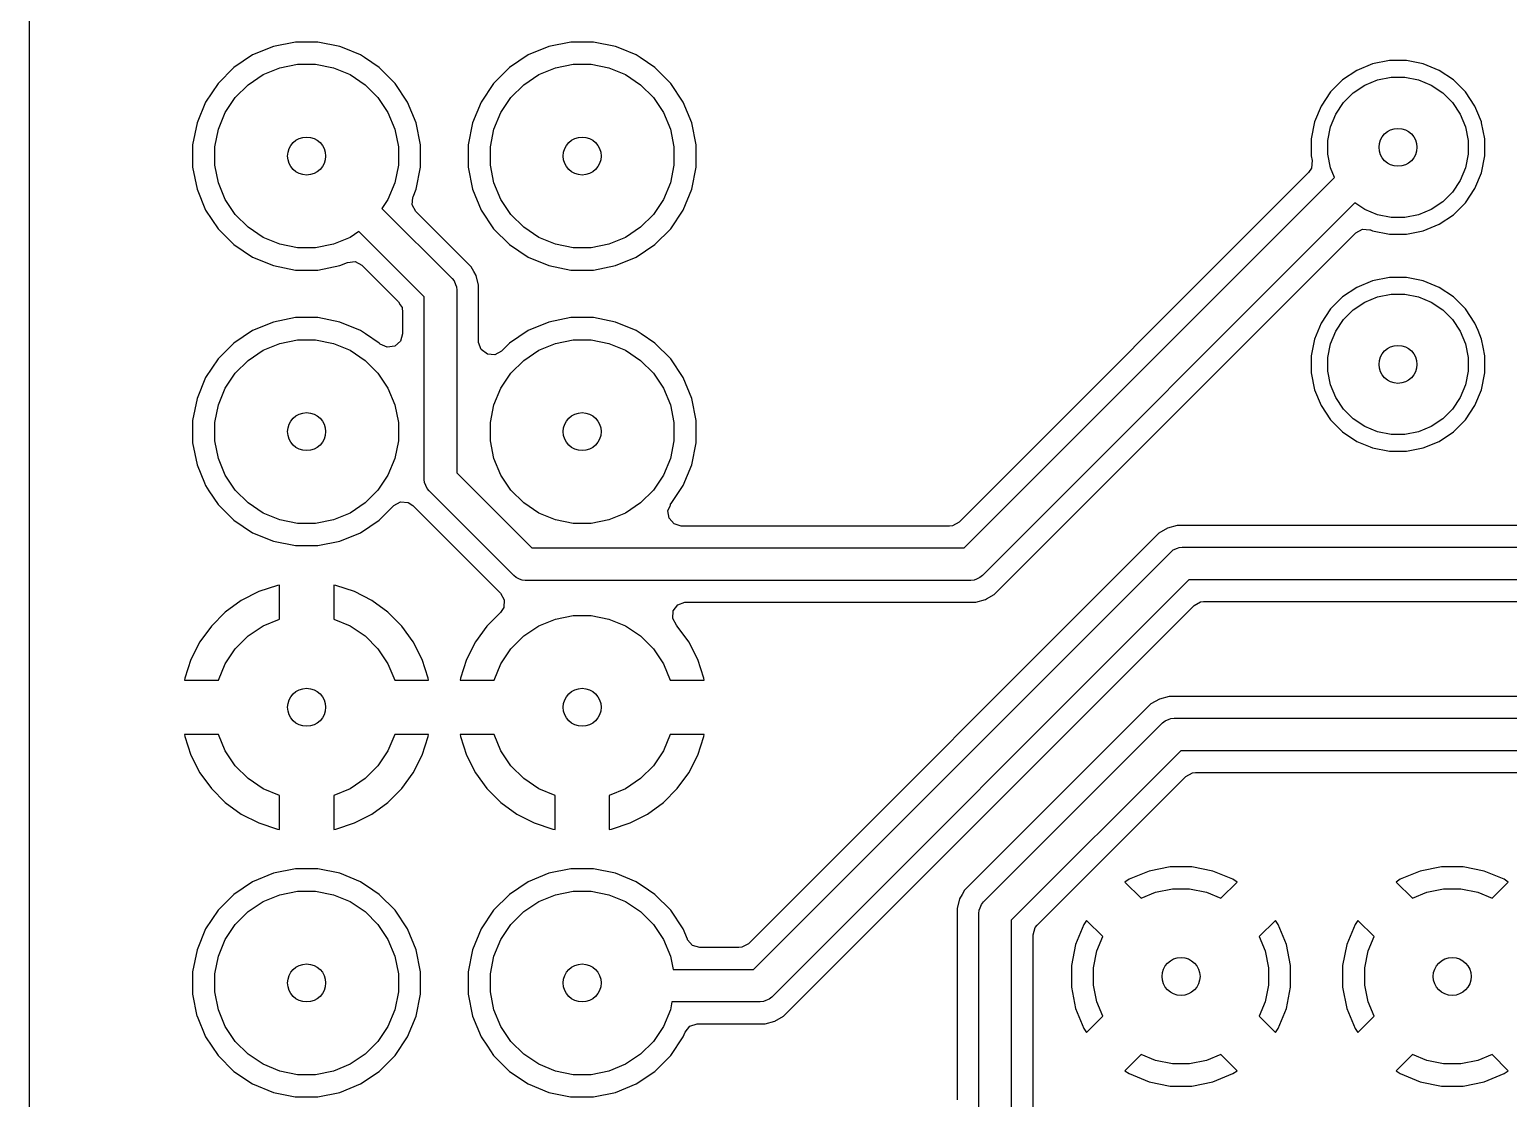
# Model space of a CAD drawing. Extents: x -0.98 to -0.05, y 0 to 3.38.
# Drawn here: x -0.981 to -0.444, y 1.249 to 1.637 of the extents above; entities that cross this region are included whole.
import ezdxf

# ---------------------------------------------------------------- set-up
doc = ezdxf.new("R2010")
doc.units = 0
doc.header["$MEASUREMENT"] = 0
doc.layers.add('BLACK', color=7, linetype='CONTINUOUS')

msp = doc.modelspace()

# ---------------------------------------------------------------- linework, layer by layer
at = {"layer": 'BLACK', "linetype": 'CONTINUOUS'}
for p, q in [((-0.98085, 1.59482), (-0.98085, 1.69482)), ((-0.88439, 1.63211), (-0.89238, 1.63052)), ((-0.87624, 1.63211), (-0.88439, 1.63211)), ((-0.88439, 1.63211), (-0.88439, 1.63211)), ((-0.86825, 1.63052), (-0.87624, 1.63211)), ((-0.87624, 1.63211), (-0.87624, 1.63211)), ((-0.78439, 1.63211), (-0.79238, 1.63052)), ((-0.77624, 1.63211), (-0.78439, 1.63211)), ((-0.78439, 1.63211), (-0.78439, 1.63211)), ((-0.76825, 1.63052), (-0.77624, 1.63211)), ((-0.77624, 1.63211), (-0.77624, 1.63211)), ((-0.89991, 1.6274), (-0.90668, 1.62287)), ((-0.89238, 1.63052), (-0.89991, 1.6274)), ((-0.89238, 1.63052), (-0.89238, 1.63052)), ((-0.86667, 1.62986), (-0.86825, 1.63052)), ((-0.86825, 1.63052), (-0.86825, 1.63052)), ((-0.86072, 1.6274), (-0.86667, 1.62986)), ((-0.85929, 1.62644), (-0.86072, 1.6274)), ((-0.85395, 1.62287), (-0.85929, 1.62644)), ((-0.79991, 1.6274), (-0.80668, 1.62287)), ((-0.79238, 1.63052), (-0.79991, 1.6274)), ((-0.79238, 1.63052), (-0.79238, 1.63052)), ((-0.76667, 1.62986), (-0.76825, 1.63052)), ((-0.76825, 1.63052), (-0.76825, 1.63052)), ((-0.76072, 1.6274), (-0.76667, 1.62986)), ((-0.75929, 1.62644), (-0.76072, 1.6274)), ((-0.75395, 1.62287), (-0.75929, 1.62644)), ((-0.90668, 1.62287), (-0.91244, 1.61711)), ((-0.89609, 1.62026), (-0.89003, 1.62277)), ((-0.89003, 1.62277), (-0.8836, 1.62405)), ((-0.8836, 1.62405), (-0.87703, 1.62405)), ((-0.87703, 1.62405), (-0.8706, 1.62277)), ((-0.8706, 1.62277), (-0.86454, 1.62026)), ((-0.84819, 1.61711), (-0.85395, 1.62287)), ((-0.80668, 1.62287), (-0.81244, 1.61711)), ((-0.79609, 1.62026), (-0.79003, 1.62277)), ((-0.79003, 1.62277), (-0.7836, 1.62405)), ((-0.7836, 1.62405), (-0.77703, 1.62405)), ((-0.77703, 1.62405), (-0.7706, 1.62277)), ((-0.7706, 1.62277), (-0.76454, 1.62026)), ((-0.74819, 1.61711), (-0.75395, 1.62287)), ((-0.49918, 1.62183), (-0.50434, 1.61838)), ((-0.49344, 1.6242), (-0.49918, 1.62183)), ((-0.49918, 1.62183), (-0.49918, 1.62183)), ((-0.48736, 1.62541), (-0.49344, 1.6242)), ((-0.49344, 1.6242), (-0.49344, 1.6242)), ((-0.48115, 1.62541), (-0.48736, 1.62541)), ((-0.48736, 1.62541), (-0.48736, 1.62541)), ((-0.47506, 1.6242), (-0.48115, 1.62541)), ((-0.48115, 1.62541), (-0.48115, 1.62541)), ((-0.46932, 1.62183), (-0.47506, 1.6242)), ((-0.47506, 1.6242), (-0.47506, 1.6242)), ((-0.46416, 1.61838), (-0.46932, 1.62183)), ((-0.46932, 1.62183), (-0.46932, 1.62183)), ((-0.91244, 1.61711), (-0.91697, 1.61034)), ((-0.90618, 1.61198), (-0.90154, 1.61662)), ((-0.90154, 1.61662), (-0.89609, 1.62026)), ((-0.86454, 1.62026), (-0.85909, 1.61662)), ((-0.85909, 1.61662), (-0.85445, 1.61198)), ((-0.84366, 1.61034), (-0.84819, 1.61711)), ((-0.84819, 1.61711), (-0.84819, 1.61711)), ((-0.81244, 1.61711), (-0.81697, 1.61034)), ((-0.80618, 1.61198), (-0.80154, 1.61662)), ((-0.80154, 1.61662), (-0.79609, 1.62026)), ((-0.76454, 1.62026), (-0.75909, 1.61662)), ((-0.75909, 1.61662), (-0.75445, 1.61198)), ((-0.74366, 1.61034), (-0.74819, 1.61711)), ((-0.74819, 1.61711), (-0.74819, 1.61711)), ((-0.50434, 1.61838), (-0.50873, 1.61399)), ((-0.50434, 1.61838), (-0.50434, 1.61838)), ((-0.50049, 1.61368), (-0.49632, 1.61647)), ((-0.49632, 1.61647), (-0.49168, 1.61839)), ((-0.49168, 1.61839), (-0.48676, 1.61936)), ((-0.48676, 1.61936), (-0.48174, 1.61936)), ((-0.48174, 1.61936), (-0.47682, 1.61839)), ((-0.47682, 1.61839), (-0.47219, 1.61647)), ((-0.47219, 1.61647), (-0.46802, 1.61368)), ((-0.45977, 1.61399), (-0.46416, 1.61838)), ((-0.46416, 1.61838), (-0.46416, 1.61838)), ((-0.91697, 1.61034), (-0.92008, 1.60281)), ((-0.90983, 1.60652), (-0.90618, 1.61198)), ((-0.85445, 1.61198), (-0.8508, 1.60652)), ((-0.84055, 1.60281), (-0.84366, 1.61034)), ((-0.81697, 1.61034), (-0.82008, 1.60281)), ((-0.80983, 1.60652), (-0.80618, 1.61198)), ((-0.75445, 1.61198), (-0.7508, 1.60652)), ((-0.74055, 1.60281), (-0.74366, 1.61034)), ((-0.50873, 1.61399), (-0.51218, 1.60883)), ((-0.50873, 1.61399), (-0.50873, 1.61399)), ((-0.50682, 1.60596), (-0.50403, 1.61013)), ((-0.50403, 1.61013), (-0.50049, 1.61368)), ((-0.46802, 1.61368), (-0.46447, 1.61013)), ((-0.46447, 1.61013), (-0.46168, 1.60596)), ((-0.45632, 1.60883), (-0.45977, 1.61399)), ((-0.45977, 1.61399), (-0.45977, 1.61399)), ((-0.91234, 1.60046), (-0.90983, 1.60652)), ((-0.8508, 1.60652), (-0.84829, 1.60046)), ((-0.81234, 1.60046), (-0.80983, 1.60652)), ((-0.7508, 1.60652), (-0.74829, 1.60046)), ((-0.51218, 1.60883), (-0.51456, 1.60309)), ((-0.51218, 1.60883), (-0.51218, 1.60883)), ((-0.50874, 1.60133), (-0.50682, 1.60596)), ((-0.46168, 1.60596), (-0.45976, 1.60133)), ((-0.45563, 1.60716), (-0.45632, 1.60883)), ((-0.45632, 1.60883), (-0.45632, 1.60883)), ((-0.45395, 1.60309), (-0.45563, 1.60716)), ((-0.92008, 1.60281), (-0.92167, 1.59482)), ((-0.92008, 1.60281), (-0.92008, 1.60281)), ((-0.91362, 1.59403), (-0.91234, 1.60046)), ((-0.84829, 1.60046), (-0.84701, 1.59403)), ((-0.83896, 1.59482), (-0.84055, 1.60281)), ((-0.82008, 1.60281), (-0.82167, 1.59482)), ((-0.82008, 1.60281), (-0.82008, 1.60281)), ((-0.81362, 1.59403), (-0.81234, 1.60046)), ((-0.74829, 1.60046), (-0.74701, 1.59403)), ((-0.73896, 1.59482), (-0.74055, 1.60281)), ((-0.51456, 1.60309), (-0.51577, 1.597)), ((-0.51456, 1.60309), (-0.51456, 1.60309)), ((-0.50972, 1.59641), (-0.50874, 1.60133)), ((-0.45976, 1.60133), (-0.45878, 1.59641)), ((-0.45389, 1.60281), (-0.45395, 1.60309)), ((-0.45274, 1.597), (-0.45389, 1.60281)), ((-0.98085, 1.40059), (-0.98085, 1.59482)), ((-0.92167, 1.59482), (-0.92167, 1.58667)), ((-0.91362, 1.58747), (-0.91362, 1.59403)), ((-0.84701, 1.59403), (-0.84701, 1.58747)), ((-0.83896, 1.58667), (-0.83896, 1.59482)), ((-0.83896, 1.59482), (-0.83896, 1.59482)), ((-0.82167, 1.59482), (-0.82167, 1.58667)), ((-0.81362, 1.58747), (-0.81362, 1.59403)), ((-0.74701, 1.59403), (-0.74701, 1.58747)), ((-0.73896, 1.58667), (-0.73896, 1.59482)), ((-0.51577, 1.597), (-0.51577, 1.59079)), ((-0.50972, 1.59139), (-0.50972, 1.59641)), ((-0.45878, 1.59641), (-0.45878, 1.59139)), ((-0.45274, 1.59079), (-0.45274, 1.597)), ((-0.45274, 1.597), (-0.45274, 1.597)), ((-0.45274, 1.597), (-0.45274, 1.597)), ((-0.51577, 1.59079), (-0.51543, 1.58911)), ((-0.51543, 1.58911), (-0.51568, 1.58637)), ((-0.50874, 1.58647), (-0.50972, 1.59139)), ((-0.45878, 1.59139), (-0.45976, 1.58647)), ((-0.45395, 1.5847), (-0.45274, 1.59079)), ((-0.92167, 1.58667), (-0.92008, 1.57868)), ((-0.91234, 1.58103), (-0.91362, 1.58747)), ((-0.84701, 1.58747), (-0.84829, 1.58103)), ((-0.84055, 1.57868), (-0.83896, 1.58667)), ((-0.82167, 1.58667), (-0.82008, 1.57868)), ((-0.81234, 1.58103), (-0.81362, 1.58747)), ((-0.74701, 1.58747), (-0.74829, 1.58103)), ((-0.74055, 1.57868), (-0.73896, 1.58667)), ((-0.51677, 1.58471), (-0.64355, 1.45793)), ((-0.51568, 1.58637), (-0.51677, 1.58471)), ((-0.50731, 1.58301), (-0.50874, 1.58647)), ((-0.45976, 1.58647), (-0.46168, 1.58183)), ((-0.45632, 1.57897), (-0.45395, 1.5847)), ((-0.92008, 1.57868), (-0.92008, 1.57868)), ((-0.92008, 1.57868), (-0.91697, 1.57116)), ((-0.90983, 1.57497), (-0.91234, 1.58103)), ((-0.84829, 1.58103), (-0.8508, 1.57497)), ((-0.8417, 1.5759), (-0.84055, 1.57868)), ((-0.82008, 1.57868), (-0.82008, 1.57868)), ((-0.82008, 1.57868), (-0.81697, 1.57116)), ((-0.80983, 1.57497), (-0.81234, 1.58103)), ((-0.74829, 1.58103), (-0.7508, 1.57497)), ((-0.74366, 1.57116), (-0.74055, 1.57868)), ((-0.64171, 1.44861), (-0.50731, 1.58301)), ((-0.46168, 1.58183), (-0.46447, 1.57766)), ((-0.45977, 1.57381), (-0.45632, 1.57897)), ((-0.90618, 1.56952), (-0.90983, 1.57497)), ((-0.8508, 1.57497), (-0.85296, 1.57174)), ((-0.84196, 1.573), (-0.84176, 1.57574)), ((-0.84064, 1.57059), (-0.84196, 1.573)), ((-0.84176, 1.57574), (-0.8417, 1.5759)), ((-0.80618, 1.56952), (-0.80983, 1.57497)), ((-0.7508, 1.57497), (-0.75445, 1.56952)), ((-0.49989, 1.57372), (-0.63509, 1.43853)), ((-0.49632, 1.57133), (-0.49989, 1.57372)), ((-0.46802, 1.57412), (-0.47219, 1.57133)), ((-0.46447, 1.57766), (-0.46802, 1.57412)), ((-0.46416, 1.56942), (-0.45977, 1.57381)), ((-0.91697, 1.57116), (-0.91244, 1.56438)), ((-0.90154, 1.56488), (-0.90618, 1.56952)), ((-0.85296, 1.57174), (-0.82752, 1.5463)), ((-0.82065, 1.5506), (-0.84064, 1.57059)), ((-0.81697, 1.57116), (-0.81244, 1.56438)), ((-0.80154, 1.56488), (-0.80618, 1.56952)), ((-0.75445, 1.56952), (-0.75909, 1.56488)), ((-0.74819, 1.56438), (-0.74366, 1.57116)), ((-0.49168, 1.56941), (-0.49632, 1.57133)), ((-0.48676, 1.56843), (-0.49168, 1.56941)), ((-0.48174, 1.56843), (-0.48676, 1.56843)), ((-0.47682, 1.56941), (-0.48174, 1.56843)), ((-0.47219, 1.57133), (-0.47682, 1.56941)), ((-0.46932, 1.56597), (-0.46416, 1.56942)), ((-0.91244, 1.56438), (-0.90668, 1.55862)), ((-0.89609, 1.56123), (-0.90154, 1.56488)), ((-0.86131, 1.56339), (-0.86454, 1.56123)), ((-0.8376, 1.53968), (-0.86131, 1.56339)), ((-0.81244, 1.56438), (-0.80668, 1.55862)), ((-0.79609, 1.56123), (-0.80154, 1.56488)), ((-0.75909, 1.56488), (-0.76454, 1.56123)), ((-0.75395, 1.55862), (-0.74819, 1.56438)), ((-0.54419, 1.51826), (-0.49958, 1.56287)), ((-0.49958, 1.56287), (-0.49716, 1.56419)), ((-0.49716, 1.56419), (-0.49442, 1.56399)), ((-0.49442, 1.56399), (-0.49426, 1.56393)), ((-0.49426, 1.56393), (-0.49344, 1.56359)), ((-0.49344, 1.56359), (-0.49344, 1.56359)), ((-0.49344, 1.56359), (-0.49344, 1.56359)), ((-0.49344, 1.56359), (-0.48736, 1.56238)), ((-0.48736, 1.56238), (-0.48736, 1.56238)), ((-0.48736, 1.56238), (-0.48736, 1.56238)), ((-0.48736, 1.56238), (-0.48115, 1.56238)), ((-0.48115, 1.56238), (-0.47506, 1.56359)), ((-0.48115, 1.56238), (-0.48115, 1.56238)), ((-0.47506, 1.56359), (-0.46932, 1.56597)), ((-0.90668, 1.55862), (-0.90668, 1.55862)), ((-0.90668, 1.55862), (-0.89991, 1.5541)), ((-0.89003, 1.55872), (-0.89609, 1.56123)), ((-0.8836, 1.55744), (-0.89003, 1.55872)), ((-0.87703, 1.55744), (-0.8836, 1.55744)), ((-0.8706, 1.55872), (-0.87703, 1.55744)), ((-0.86454, 1.56123), (-0.8706, 1.55872)), ((-0.80668, 1.55862), (-0.80668, 1.55862)), ((-0.80668, 1.55862), (-0.79991, 1.5541)), ((-0.79003, 1.55872), (-0.79609, 1.56123)), ((-0.7836, 1.55744), (-0.79003, 1.55872)), ((-0.77703, 1.55744), (-0.7836, 1.55744)), ((-0.7706, 1.55872), (-0.77703, 1.55744)), ((-0.76454, 1.56123), (-0.7706, 1.55872)), ((-0.76072, 1.5541), (-0.75395, 1.55862)), ((-0.89991, 1.5541), (-0.89238, 1.55098)), ((-0.86825, 1.55098), (-0.86547, 1.55213)), ((-0.86547, 1.55213), (-0.86274, 1.55242)), ((-0.86274, 1.55242), (-0.86028, 1.55119)), ((-0.86028, 1.55119), (-0.86015, 1.55107)), ((-0.86015, 1.55107), (-0.84692, 1.53784)), ((-0.79991, 1.5541), (-0.79238, 1.55098)), ((-0.76825, 1.55098), (-0.76072, 1.5541)), ((-0.89238, 1.55098), (-0.88439, 1.54939)), ((-0.88439, 1.54939), (-0.88439, 1.54939)), ((-0.88439, 1.54939), (-0.88439, 1.54939)), ((-0.88439, 1.54939), (-0.87624, 1.54939)), ((-0.87624, 1.54939), (-0.86825, 1.55098)), ((-0.87624, 1.54939), (-0.87624, 1.54939)), ((-0.82752, 1.5463), (-0.82678, 1.54541)), ((-0.81964, 1.54884), (-0.82065, 1.5506)), ((-0.81883, 1.54745), (-0.81964, 1.54884)), ((-0.81789, 1.54394), (-0.81883, 1.54745)), ((-0.79238, 1.55098), (-0.78439, 1.54939)), ((-0.78439, 1.54939), (-0.78439, 1.54939)), ((-0.78439, 1.54939), (-0.78439, 1.54939)), ((-0.78439, 1.54939), (-0.77624, 1.54939)), ((-0.77624, 1.54939), (-0.76825, 1.55098)), ((-0.77624, 1.54939), (-0.77624, 1.54939)), ((-0.48736, 1.54667), (-0.49344, 1.54546)), ((-0.48115, 1.54667), (-0.48736, 1.54667)), ((-0.48736, 1.54667), (-0.48736, 1.54667)), ((-0.47506, 1.54546), (-0.48115, 1.54667)), ((-0.48115, 1.54667), (-0.48115, 1.54667)), ((-0.82678, 1.54541), (-0.82627, 1.54416)), ((-0.82627, 1.54416), (-0.8259, 1.54328)), ((-0.8259, 1.54328), (-0.82579, 1.54213)), ((-0.82579, 1.54213), (-0.82579, 1.47587)), ((-0.81789, 1.52344), (-0.81789, 1.54394)), ((-0.81789, 1.54394), (-0.81789, 1.54394)), ((-0.49918, 1.54309), (-0.50434, 1.53964)), ((-0.49344, 1.54546), (-0.49918, 1.54309)), ((-0.49918, 1.54309), (-0.49918, 1.54309)), ((-0.49344, 1.54546), (-0.49344, 1.54546)), ((-0.49168, 1.53965), (-0.48676, 1.54062)), ((-0.48676, 1.54062), (-0.48174, 1.54062)), ((-0.48174, 1.54062), (-0.47682, 1.53965)), ((-0.46932, 1.54309), (-0.47506, 1.54546)), ((-0.47506, 1.54546), (-0.47506, 1.54546)), ((-0.46416, 1.53964), (-0.46932, 1.54309)), ((-0.46932, 1.54309), (-0.46932, 1.54309)), ((-0.84692, 1.53784), (-0.84634, 1.53678)), ((-0.84634, 1.53678), (-0.84569, 1.53576)), ((-0.84569, 1.53576), (-0.84565, 1.53552)), ((-0.84565, 1.53552), (-0.8456, 1.53543)), ((-0.8456, 1.53543), (-0.84549, 1.53439)), ((-0.8376, 1.47343), (-0.8376, 1.53968)), ((-0.50873, 1.53525), (-0.51218, 1.53009)), ((-0.50434, 1.53964), (-0.50873, 1.53525)), ((-0.50873, 1.53525), (-0.50873, 1.53525)), ((-0.50434, 1.53964), (-0.50434, 1.53964)), ((-0.50403, 1.53139), (-0.50049, 1.53494)), ((-0.50049, 1.53494), (-0.49632, 1.53773)), ((-0.49632, 1.53773), (-0.49168, 1.53965)), ((-0.47682, 1.53965), (-0.47219, 1.53773)), ((-0.47219, 1.53773), (-0.46802, 1.53494)), ((-0.46802, 1.53494), (-0.46447, 1.53139)), ((-0.45977, 1.53525), (-0.46416, 1.53964)), ((-0.46416, 1.53964), (-0.46416, 1.53964)), ((-0.45632, 1.53009), (-0.45977, 1.53525)), ((-0.45977, 1.53525), (-0.45977, 1.53525)), ((-0.89238, 1.53052), (-0.89991, 1.5274)), ((-0.88439, 1.53211), (-0.89238, 1.53052)), ((-0.89238, 1.53052), (-0.89238, 1.53052)), ((-0.87624, 1.53211), (-0.88439, 1.53211)), ((-0.88439, 1.53211), (-0.88439, 1.53211)), ((-0.86825, 1.53052), (-0.87624, 1.53211)), ((-0.87624, 1.53211), (-0.87624, 1.53211)), ((-0.86072, 1.5274), (-0.86825, 1.53052)), ((-0.86825, 1.53052), (-0.86825, 1.53052)), ((-0.84549, 1.53439), (-0.84549, 1.5262)), ((-0.79238, 1.53052), (-0.79991, 1.5274)), ((-0.78439, 1.53211), (-0.79238, 1.53052)), ((-0.79238, 1.53052), (-0.79238, 1.53052)), ((-0.77624, 1.53211), (-0.78439, 1.53211)), ((-0.78439, 1.53211), (-0.78439, 1.53211)), ((-0.76825, 1.53052), (-0.77624, 1.53211)), ((-0.77624, 1.53211), (-0.77624, 1.53211)), ((-0.76072, 1.5274), (-0.76825, 1.53052)), ((-0.76825, 1.53052), (-0.76825, 1.53052)), ((-0.51218, 1.53009), (-0.51456, 1.52435)), ((-0.51218, 1.53009), (-0.51218, 1.53009)), ((-0.50682, 1.52722), (-0.50403, 1.53139)), ((-0.46447, 1.53139), (-0.46168, 1.52722)), ((-0.45521, 1.5274), (-0.45632, 1.53009)), ((-0.45632, 1.53009), (-0.45632, 1.53009)), ((-0.89991, 1.5274), (-0.90668, 1.52287)), ((-0.85893, 1.5262), (-0.86072, 1.5274)), ((-0.85395, 1.52287), (-0.85893, 1.5262)), ((-0.84549, 1.5262), (-0.84627, 1.52356)), ((-0.79991, 1.5274), (-0.80668, 1.52287)), ((-0.75893, 1.5262), (-0.76072, 1.5274)), ((-0.75395, 1.52287), (-0.75893, 1.5262)), ((-0.51456, 1.52435), (-0.51577, 1.51826)), ((-0.51456, 1.52435), (-0.51456, 1.52435)), ((-0.50874, 1.52259), (-0.50682, 1.52722)), ((-0.46168, 1.52722), (-0.45976, 1.52259)), ((-0.45395, 1.52435), (-0.45521, 1.5274)), ((-0.45335, 1.52137), (-0.45395, 1.52435)), ((-0.90668, 1.52287), (-0.91244, 1.51711)), ((-0.90154, 1.51662), (-0.89609, 1.52026)), ((-0.89609, 1.52026), (-0.89003, 1.52277)), ((-0.89003, 1.52277), (-0.8836, 1.52405)), ((-0.8836, 1.52405), (-0.87703, 1.52405)), ((-0.87703, 1.52405), (-0.8706, 1.52277)), ((-0.8706, 1.52277), (-0.86454, 1.52026)), ((-0.86454, 1.52026), (-0.85909, 1.51662)), ((-0.85383, 1.52275), (-0.85395, 1.52287)), ((-0.85357, 1.52251), (-0.85383, 1.52275)), ((-0.85107, 1.52137), (-0.85357, 1.52251)), ((-0.84835, 1.52176), (-0.85107, 1.52137)), ((-0.84627, 1.52356), (-0.84835, 1.52176)), ((-0.81788, 1.5231), (-0.81789, 1.52344)), ((-0.81692, 1.52052), (-0.81788, 1.5231)), ((-0.81472, 1.51887), (-0.81692, 1.52052)), ((-0.81197, 1.51867), (-0.81472, 1.51887)), ((-0.80956, 1.51999), (-0.81197, 1.51867)), ((-0.80668, 1.52287), (-0.80956, 1.51999)), ((-0.80668, 1.52287), (-0.80668, 1.52287)), ((-0.80154, 1.51662), (-0.79609, 1.52026)), ((-0.79609, 1.52026), (-0.79003, 1.52277)), ((-0.79003, 1.52277), (-0.7836, 1.52405)), ((-0.7836, 1.52405), (-0.77703, 1.52405)), ((-0.77703, 1.52405), (-0.7706, 1.52277)), ((-0.7706, 1.52277), (-0.76454, 1.52026)), ((-0.76454, 1.52026), (-0.75909, 1.51662)), ((-0.74819, 1.51711), (-0.75395, 1.52287)), ((-0.50972, 1.51767), (-0.50874, 1.52259)), ((-0.45976, 1.52259), (-0.45878, 1.51767)), ((-0.45274, 1.51826), (-0.45335, 1.52137)), ((-0.91244, 1.51711), (-0.91697, 1.51034)), ((-0.90618, 1.51198), (-0.90154, 1.51662)), ((-0.85909, 1.51662), (-0.85445, 1.51198)), ((-0.80618, 1.51198), (-0.80154, 1.51662)), ((-0.75909, 1.51662), (-0.75445, 1.51198)), ((-0.74366, 1.51034), (-0.74819, 1.51711)), ((-0.74819, 1.51711), (-0.74819, 1.51711)), ((-0.63079, 1.43166), (-0.54419, 1.51826)), ((-0.51577, 1.51826), (-0.51577, 1.51205)), ((-0.50972, 1.51265), (-0.50972, 1.51767)), ((-0.45878, 1.51767), (-0.45878, 1.51265)), ((-0.45274, 1.51205), (-0.45274, 1.51826)), ((-0.45274, 1.51826), (-0.45274, 1.51826)), ((-0.45274, 1.51826), (-0.45274, 1.51826)), ((-0.91697, 1.51034), (-0.92008, 1.50281)), ((-0.90983, 1.50652), (-0.90618, 1.51198)), ((-0.85445, 1.51198), (-0.8508, 1.50652)), ((-0.80983, 1.50652), (-0.80618, 1.51198)), ((-0.75445, 1.51198), (-0.7508, 1.50652)), ((-0.74055, 1.50281), (-0.74366, 1.51034)), ((-0.51577, 1.51205), (-0.51456, 1.50596)), ((-0.50874, 1.50773), (-0.50972, 1.51265)), ((-0.45878, 1.51265), (-0.45976, 1.50773)), ((-0.45395, 1.50596), (-0.45274, 1.51205)), ((-0.92008, 1.50281), (-0.92167, 1.49482)), ((-0.92008, 1.50281), (-0.92008, 1.50281)), ((-0.91234, 1.50046), (-0.90983, 1.50652)), ((-0.8508, 1.50652), (-0.84829, 1.50046)), ((-0.81234, 1.50046), (-0.80983, 1.50652)), ((-0.7508, 1.50652), (-0.74829, 1.50046)), ((-0.73896, 1.49482), (-0.74055, 1.50281)), ((-0.51456, 1.50596), (-0.51456, 1.50596)), ((-0.51456, 1.50596), (-0.51218, 1.50023)), ((-0.50682, 1.50309), (-0.50874, 1.50773)), ((-0.50403, 1.49892), (-0.50682, 1.50309)), ((-0.46168, 1.50309), (-0.46447, 1.49892)), ((-0.45976, 1.50773), (-0.46168, 1.50309)), ((-0.45632, 1.50023), (-0.45395, 1.50596)), ((-0.91362, 1.49403), (-0.91234, 1.50046)), ((-0.84829, 1.50046), (-0.84701, 1.49403)), ((-0.81362, 1.49403), (-0.81234, 1.50046)), ((-0.74829, 1.50046), (-0.74701, 1.49403)), ((-0.51218, 1.50023), (-0.51218, 1.50023)), ((-0.51218, 1.50023), (-0.50873, 1.49507)), ((-0.50049, 1.49538), (-0.50403, 1.49892)), ((-0.46447, 1.49892), (-0.46802, 1.49538)), ((-0.45977, 1.49507), (-0.45632, 1.50023)), ((-0.92167, 1.49482), (-0.92167, 1.48667)), ((-0.91362, 1.48747), (-0.91362, 1.49403)), ((-0.84701, 1.49403), (-0.84701, 1.48747)), ((-0.81362, 1.48747), (-0.81362, 1.49403)), ((-0.74701, 1.49403), (-0.74701, 1.48747)), ((-0.73896, 1.48667), (-0.73896, 1.49482)), ((-0.50873, 1.49507), (-0.50873, 1.49507)), ((-0.50873, 1.49507), (-0.50434, 1.49068)), ((-0.49632, 1.49259), (-0.50049, 1.49538)), ((-0.49168, 1.49067), (-0.49632, 1.49259)), ((-0.47219, 1.49259), (-0.47682, 1.49067)), ((-0.46802, 1.49538), (-0.47219, 1.49259)), ((-0.46416, 1.49068), (-0.45977, 1.49507)), ((-0.92167, 1.48667), (-0.92008, 1.47868)), ((-0.91234, 1.48103), (-0.91362, 1.48747)), ((-0.84701, 1.48747), (-0.84829, 1.48103)), ((-0.81234, 1.48103), (-0.81362, 1.48747)), ((-0.74701, 1.48747), (-0.74829, 1.48103)), ((-0.74055, 1.47868), (-0.73896, 1.48667)), ((-0.50434, 1.49068), (-0.50434, 1.49068)), ((-0.50434, 1.49068), (-0.49918, 1.48723)), ((-0.49918, 1.48723), (-0.49918, 1.48723)), ((-0.49918, 1.48723), (-0.4943, 1.48521)), ((-0.48676, 1.48969), (-0.49168, 1.49067)), ((-0.48174, 1.48969), (-0.48676, 1.48969)), ((-0.47682, 1.49067), (-0.48174, 1.48969)), ((-0.47506, 1.48485), (-0.46932, 1.48723)), ((-0.46932, 1.48723), (-0.46416, 1.49068)), ((-0.4943, 1.48521), (-0.49344, 1.48485)), ((-0.49344, 1.48485), (-0.48736, 1.48364)), ((-0.48736, 1.48364), (-0.48736, 1.48364)), ((-0.48736, 1.48364), (-0.48736, 1.48364)), ((-0.48736, 1.48364), (-0.48115, 1.48364)), ((-0.48115, 1.48364), (-0.47506, 1.48485)), ((-0.48115, 1.48364), (-0.48115, 1.48364)), ((-0.92008, 1.47868), (-0.92008, 1.47868)), ((-0.92008, 1.47868), (-0.91738, 1.47216)), ((-0.90983, 1.47497), (-0.91234, 1.48103)), ((-0.84829, 1.48103), (-0.8508, 1.47497)), ((-0.82579, 1.47587), (-0.79852, 1.44861)), ((-0.80983, 1.47497), (-0.81234, 1.48103)), ((-0.74829, 1.48103), (-0.7508, 1.47497)), ((-0.74366, 1.47116), (-0.74055, 1.47868)), ((-0.91738, 1.47216), (-0.91697, 1.47116)), ((-0.91697, 1.47116), (-0.91575, 1.46933)), ((-0.90618, 1.46952), (-0.90983, 1.47497)), ((-0.8508, 1.47497), (-0.85445, 1.46952)), ((-0.83748, 1.47227), (-0.8376, 1.47343)), ((-0.8366, 1.47014), (-0.83748, 1.47227)), ((-0.80618, 1.46952), (-0.80983, 1.47497)), ((-0.7508, 1.47497), (-0.75445, 1.46952)), ((-0.74773, 1.46507), (-0.74366, 1.47116)), ((-0.91575, 1.46933), (-0.91244, 1.46438)), ((-0.90154, 1.46488), (-0.90618, 1.46952)), ((-0.85445, 1.46952), (-0.85909, 1.46488)), ((-0.84863, 1.46394), (-0.84622, 1.46526)), ((-0.84622, 1.46526), (-0.84347, 1.46507)), ((-0.83587, 1.46925), (-0.8366, 1.47014)), ((-0.80515, 1.43853), (-0.83587, 1.46925)), ((-0.80154, 1.46488), (-0.80618, 1.46952)), ((-0.75445, 1.46952), (-0.75909, 1.46488)), ((-0.91244, 1.46438), (-0.90668, 1.45862)), ((-0.89609, 1.46123), (-0.90154, 1.46488)), ((-0.89003, 1.45872), (-0.89609, 1.46123)), ((-0.86454, 1.46123), (-0.8706, 1.45872)), ((-0.85909, 1.46488), (-0.86454, 1.46123)), ((-0.85395, 1.45862), (-0.84863, 1.46394)), ((-0.84347, 1.46507), (-0.84173, 1.46394)), ((-0.84173, 1.46394), (-0.80989, 1.43211)), ((-0.79609, 1.46123), (-0.80154, 1.46488)), ((-0.79003, 1.45872), (-0.79609, 1.46123)), ((-0.76454, 1.46123), (-0.7706, 1.45872)), ((-0.75909, 1.46488), (-0.76454, 1.46123)), ((-0.74917, 1.46208), (-0.74826, 1.46414)), ((-0.74878, 1.45936), (-0.74917, 1.46208)), ((-0.74832, 1.46418), (-0.74773, 1.46507)), ((-0.74826, 1.46414), (-0.74832, 1.46418)), ((-0.90668, 1.45862), (-0.90668, 1.45862)), ((-0.90668, 1.45862), (-0.89991, 1.4541)), ((-0.8836, 1.45744), (-0.89003, 1.45872)), ((-0.87703, 1.45744), (-0.8836, 1.45744)), ((-0.8706, 1.45872), (-0.87703, 1.45744)), ((-0.86072, 1.4541), (-0.85395, 1.45862)), ((-0.7836, 1.45744), (-0.79003, 1.45872)), ((-0.77703, 1.45744), (-0.7836, 1.45744)), ((-0.7706, 1.45872), (-0.77703, 1.45744)), ((-0.74698, 1.45728), (-0.74878, 1.45936)), ((-0.74434, 1.4565), (-0.74698, 1.45728)), ((-0.647, 1.4565), (-0.74434, 1.4565)), ((-0.64596, 1.45661), (-0.647, 1.4565)), ((-0.64355, 1.45793), (-0.64596, 1.45661)), ((-0.56789, 1.45577), (-0.57103, 1.45396)), ((-0.56438, 1.45671), (-0.56789, 1.45577)), ((-0.56789, 1.45577), (-0.56789, 1.45577)), ((-0.37345, 1.45671), (-0.56438, 1.45671)), ((-0.89991, 1.4541), (-0.89238, 1.45098)), ((-0.89238, 1.45098), (-0.88439, 1.44939)), ((-0.88439, 1.44939), (-0.88439, 1.44939)), ((-0.88439, 1.44939), (-0.88439, 1.44939)), ((-0.88439, 1.44939), (-0.87624, 1.44939)), ((-0.87624, 1.44939), (-0.86825, 1.45098)), ((-0.87624, 1.44939), (-0.87624, 1.44939)), ((-0.86825, 1.45098), (-0.86072, 1.4541)), ((-0.57103, 1.45396), (-0.71999, 1.30499)), ((-0.57103, 1.45396), (-0.57103, 1.45396)), ((-0.79852, 1.44861), (-0.64171, 1.44861)), ((-0.71815, 1.29567), (-0.56673, 1.44709)), ((-0.56673, 1.44709), (-0.56584, 1.44782)), ((-0.56584, 1.44782), (-0.56422, 1.4485)), ((-0.56422, 1.4485), (-0.56371, 1.44871)), ((-0.56371, 1.44871), (-0.56256, 1.44882)), ((-0.56256, 1.44882), (-0.36815, 1.44882)), ((-0.80425, 1.43779), (-0.80515, 1.43853)), ((-0.63509, 1.43853), (-0.63598, 1.43779)), ((-0.89092, 1.43491), (-0.89769, 1.43271)), ((-0.89016, 1.43503), (-0.89092, 1.43491)), ((-0.89092, 1.43491), (-0.89092, 1.43491)), ((-0.89016, 1.42272), (-0.89016, 1.43503)), ((-0.86971, 1.43491), (-0.87047, 1.43503)), ((-0.87047, 1.43503), (-0.87047, 1.42272)), ((-0.86294, 1.43271), (-0.86971, 1.43491)), ((-0.86971, 1.43491), (-0.86971, 1.43491)), ((-0.803, 1.43728), (-0.80425, 1.43779)), ((-0.80212, 1.43691), (-0.803, 1.43728)), ((-0.80097, 1.4368), (-0.80212, 1.43691)), ((-0.63926, 1.4368), (-0.80097, 1.4368)), ((-0.56011, 1.43701), (-0.71153, 1.28559)), ((-0.63811, 1.43691), (-0.63926, 1.4368)), ((-0.63723, 1.43728), (-0.63811, 1.43691)), ((-0.63598, 1.43779), (-0.63723, 1.43728)), ((-0.36571, 1.43701), (-0.56011, 1.43701)), ((-0.90404, 1.42947), (-0.90981, 1.42528)), ((-0.89769, 1.43271), (-0.90404, 1.42947)), ((-0.89769, 1.43271), (-0.89769, 1.43271)), ((-0.85659, 1.42947), (-0.86294, 1.43271)), ((-0.86294, 1.43271), (-0.86294, 1.43271)), ((-0.85082, 1.42528), (-0.85659, 1.42947)), ((-0.80989, 1.43211), (-0.80857, 1.42969)), ((-0.80857, 1.42969), (-0.80877, 1.42695)), ((-0.74723, 1.42573), (-0.74558, 1.42793)), ((-0.74558, 1.42793), (-0.743, 1.42889)), ((-0.743, 1.42889), (-0.74266, 1.4289)), ((-0.74266, 1.4289), (-0.63744, 1.4289)), ((-0.70724, 1.27872), (-0.55827, 1.42768)), ((-0.63744, 1.4289), (-0.63394, 1.42984)), ((-0.63744, 1.4289), (-0.63744, 1.4289)), ((-0.63394, 1.42984), (-0.63357, 1.43005)), ((-0.63357, 1.43005), (-0.63079, 1.43166)), ((-0.63357, 1.43005), (-0.63357, 1.43005)), ((-0.63079, 1.43166), (-0.63079, 1.43166)), ((-0.63079, 1.43166), (-0.63079, 1.43166)), ((-0.55827, 1.42768), (-0.55586, 1.429)), ((-0.55586, 1.429), (-0.55482, 1.42911)), ((-0.55482, 1.42911), (-0.36357, 1.42911)), ((-0.90981, 1.42528), (-0.91485, 1.42024)), ((-0.89609, 1.42026), (-0.89016, 1.42272)), ((-0.87047, 1.42272), (-0.86454, 1.42026)), ((-0.84578, 1.42024), (-0.85082, 1.42528)), ((-0.80989, 1.4252), (-0.81485, 1.42024)), ((-0.80877, 1.42695), (-0.80989, 1.4252)), ((-0.79609, 1.42026), (-0.79003, 1.42277)), ((-0.79003, 1.42277), (-0.7836, 1.42405)), ((-0.7836, 1.42405), (-0.77703, 1.42405)), ((-0.77703, 1.42405), (-0.7706, 1.42277)), ((-0.7706, 1.42277), (-0.76454, 1.42026)), ((-0.74743, 1.42298), (-0.74723, 1.42573)), ((-0.74611, 1.42057), (-0.74743, 1.42298)), ((-0.91485, 1.42024), (-0.91904, 1.41448)), ((-0.90154, 1.41662), (-0.89609, 1.42026)), ((-0.86454, 1.42026), (-0.85909, 1.41662)), ((-0.84159, 1.41448), (-0.84578, 1.42024)), ((-0.81485, 1.42024), (-0.81904, 1.41448)), ((-0.81485, 1.42024), (-0.81485, 1.42024)), ((-0.80154, 1.41662), (-0.79609, 1.42026)), ((-0.76454, 1.42026), (-0.75909, 1.41662)), ((-0.74578, 1.42024), (-0.74611, 1.42057)), ((-0.74159, 1.41448), (-0.74578, 1.42024)), ((-0.91904, 1.41448), (-0.92227, 1.40813)), ((-0.90983, 1.40652), (-0.90618, 1.41198)), ((-0.90618, 1.41198), (-0.90154, 1.41662)), ((-0.85909, 1.41662), (-0.85445, 1.41198)), ((-0.85445, 1.41198), (-0.8508, 1.40652)), ((-0.83836, 1.40813), (-0.84159, 1.41448)), ((-0.81904, 1.41448), (-0.82227, 1.40813)), ((-0.80983, 1.40652), (-0.80618, 1.41198)), ((-0.80618, 1.41198), (-0.80154, 1.41662)), ((-0.75909, 1.41662), (-0.75445, 1.41198)), ((-0.75445, 1.41198), (-0.7508, 1.40652)), ((-0.73836, 1.40813), (-0.74159, 1.41448)), ((-0.92227, 1.40813), (-0.92448, 1.40135)), ((-0.92227, 1.40813), (-0.92227, 1.40813)), ((-0.91229, 1.40059), (-0.90983, 1.40652)), ((-0.8508, 1.40652), (-0.84834, 1.40059)), ((-0.83615, 1.40135), (-0.83836, 1.40813)), ((-0.83836, 1.40813), (-0.83836, 1.40813)), ((-0.82227, 1.40813), (-0.82448, 1.40135)), ((-0.82227, 1.40813), (-0.82227, 1.40813)), ((-0.81229, 1.40059), (-0.80983, 1.40652)), ((-0.7508, 1.40652), (-0.74834, 1.40059)), ((-0.73615, 1.40135), (-0.73836, 1.40813)), ((-0.73836, 1.40813), (-0.73836, 1.40813)), ((-0.92448, 1.40135), (-0.9246, 1.40059)), ((-0.92448, 1.40135), (-0.92448, 1.40135)), ((-0.83603, 1.40059), (-0.83615, 1.40135)), ((-0.83615, 1.40135), (-0.83615, 1.40135)), ((-0.82448, 1.40135), (-0.8246, 1.40059)), ((-0.82448, 1.40135), (-0.82448, 1.40135)), ((-0.73603, 1.40059), (-0.73615, 1.40135)), ((-0.73615, 1.40135), (-0.73615, 1.40135)), ((-0.98085, 1.29482), (-0.98085, 1.40059)), ((-0.9246, 1.40059), (-0.91229, 1.40059)), ((-0.84834, 1.40059), (-0.83603, 1.40059)), ((-0.8246, 1.40059), (-0.81229, 1.40059)), ((-0.74834, 1.40059), (-0.73603, 1.40059)), ((-0.57398, 1.39195), (-0.64151, 1.32442)), ((-0.57084, 1.39376), (-0.57398, 1.39195)), ((-0.57398, 1.39195), (-0.57398, 1.39195)), ((-0.56733, 1.3947), (-0.57084, 1.39376)), ((-0.57084, 1.39376), (-0.57084, 1.39376)), ((-0.57084, 1.39376), (-0.57084, 1.39376)), ((-0.57084, 1.39376), (-0.57084, 1.39376)), ((-0.38821, 1.3947), (-0.56733, 1.3947)), ((-0.63465, 1.32012), (-0.56969, 1.38508)), ((-0.56969, 1.38508), (-0.56879, 1.38582)), ((-0.56879, 1.38582), (-0.56729, 1.38644)), ((-0.56729, 1.38644), (-0.56666, 1.3867)), ((-0.56666, 1.3867), (-0.56551, 1.38681)), ((-0.56551, 1.38681), (-0.38292, 1.38681)), ((-0.9246, 1.38091), (-0.92448, 1.38015)), ((-0.91229, 1.38091), (-0.9246, 1.38091)), ((-0.92448, 1.38015), (-0.92448, 1.38015)), ((-0.92448, 1.38015), (-0.92227, 1.37337)), ((-0.90983, 1.37497), (-0.91229, 1.38091)), ((-0.84834, 1.38091), (-0.8508, 1.37497)), ((-0.83603, 1.38091), (-0.84834, 1.38091)), ((-0.83836, 1.37337), (-0.83615, 1.38015)), ((-0.83615, 1.38015), (-0.83603, 1.38091)), ((-0.83615, 1.38015), (-0.83615, 1.38015)), ((-0.8246, 1.38091), (-0.82448, 1.38015)), ((-0.81229, 1.38091), (-0.8246, 1.38091)), ((-0.82448, 1.38015), (-0.82448, 1.38015)), ((-0.82448, 1.38015), (-0.82227, 1.37337)), ((-0.80983, 1.37497), (-0.81229, 1.38091)), ((-0.74834, 1.38091), (-0.7508, 1.37497)), ((-0.73603, 1.38091), (-0.74834, 1.38091)), ((-0.73836, 1.37337), (-0.73615, 1.38015)), ((-0.73615, 1.38015), (-0.73603, 1.38091)), ((-0.73615, 1.38015), (-0.73615, 1.38015)), ((-0.90618, 1.36952), (-0.90983, 1.37497)), ((-0.8508, 1.37497), (-0.85445, 1.36952)), ((-0.80618, 1.36952), (-0.80983, 1.37497)), ((-0.7508, 1.37497), (-0.75445, 1.36952)), ((-0.56307, 1.375), (-0.62457, 1.3135)), ((-0.38047, 1.375), (-0.56307, 1.375)), ((-0.92227, 1.37337), (-0.92227, 1.37337)), ((-0.92227, 1.37337), (-0.91904, 1.36702)), ((-0.90154, 1.36488), (-0.90618, 1.36952)), ((-0.85445, 1.36952), (-0.85909, 1.36488)), ((-0.84159, 1.36702), (-0.83836, 1.37337)), ((-0.83836, 1.37337), (-0.83836, 1.37337)), ((-0.82227, 1.37337), (-0.82227, 1.37337)), ((-0.82227, 1.37337), (-0.81904, 1.36702)), ((-0.80154, 1.36488), (-0.80618, 1.36952)), ((-0.75445, 1.36952), (-0.75909, 1.36488)), ((-0.74159, 1.36702), (-0.73836, 1.37337)), ((-0.73836, 1.37337), (-0.73836, 1.37337)), ((-0.91904, 1.36702), (-0.91485, 1.36125)), ((-0.89609, 1.36123), (-0.90154, 1.36488)), ((-0.85909, 1.36488), (-0.86454, 1.36123)), ((-0.84578, 1.36125), (-0.84159, 1.36702)), ((-0.81904, 1.36702), (-0.81485, 1.36125)), ((-0.79609, 1.36123), (-0.80154, 1.36488)), ((-0.75909, 1.36488), (-0.76454, 1.36123)), ((-0.74578, 1.36125), (-0.74159, 1.36702)), ((-0.61524, 1.31166), (-0.56123, 1.36568)), ((-0.56123, 1.36568), (-0.55881, 1.36699)), ((-0.55881, 1.36699), (-0.55777, 1.36711)), ((-0.55777, 1.36711), (-0.37866, 1.36711)), ((-0.91485, 1.36125), (-0.90981, 1.35621)), ((-0.89016, 1.35878), (-0.89609, 1.36123)), ((-0.89016, 1.34647), (-0.89016, 1.35878)), ((-0.86454, 1.36123), (-0.87047, 1.35878)), ((-0.87047, 1.35878), (-0.87047, 1.34647)), ((-0.85082, 1.35621), (-0.84578, 1.36125)), ((-0.81485, 1.36125), (-0.80981, 1.35621)), ((-0.79016, 1.35878), (-0.79609, 1.36123)), ((-0.79016, 1.34647), (-0.79016, 1.35878)), ((-0.76454, 1.36123), (-0.77047, 1.35878)), ((-0.77047, 1.35878), (-0.77047, 1.34647)), ((-0.75082, 1.35621), (-0.74578, 1.36125)), ((-0.90981, 1.35621), (-0.90404, 1.35203)), ((-0.85659, 1.35203), (-0.85082, 1.35621)), ((-0.80981, 1.35621), (-0.80404, 1.35203)), ((-0.75659, 1.35203), (-0.75082, 1.35621)), ((-0.90404, 1.35203), (-0.89769, 1.34879)), ((-0.89769, 1.34879), (-0.89769, 1.34879)), ((-0.89769, 1.34879), (-0.89092, 1.34659)), ((-0.86971, 1.34659), (-0.86294, 1.34879)), ((-0.86294, 1.34879), (-0.85659, 1.35203)), ((-0.86294, 1.34879), (-0.86294, 1.34879)), ((-0.80404, 1.35203), (-0.79769, 1.34879)), ((-0.79769, 1.34879), (-0.79769, 1.34879)), ((-0.79769, 1.34879), (-0.79092, 1.34659)), ((-0.76971, 1.34659), (-0.76294, 1.34879)), ((-0.76294, 1.34879), (-0.75659, 1.35203)), ((-0.76294, 1.34879), (-0.76294, 1.34879)), ((-0.89092, 1.34659), (-0.89092, 1.34659)), ((-0.89092, 1.34659), (-0.89016, 1.34647)), ((-0.87047, 1.34647), (-0.86971, 1.34659)), ((-0.86971, 1.34659), (-0.86971, 1.34659)), ((-0.79092, 1.34659), (-0.79092, 1.34659)), ((-0.79092, 1.34659), (-0.79016, 1.34647)), ((-0.77047, 1.34647), (-0.76971, 1.34659)), ((-0.76971, 1.34659), (-0.76971, 1.34659)), ((-0.88439, 1.33211), (-0.89238, 1.33052)), ((-0.87624, 1.33211), (-0.88439, 1.33211)), ((-0.88439, 1.33211), (-0.88439, 1.33211)), ((-0.86825, 1.33052), (-0.87624, 1.33211)), ((-0.87624, 1.33211), (-0.87624, 1.33211)), ((-0.78439, 1.33211), (-0.79238, 1.33052)), ((-0.77624, 1.33211), (-0.78439, 1.33211)), ((-0.78439, 1.33211), (-0.78439, 1.33211)), ((-0.76825, 1.33052), (-0.77624, 1.33211)), ((-0.77624, 1.33211), (-0.77624, 1.33211)), ((-0.57459, 1.33135), (-0.58183, 1.32835)), ((-0.56691, 1.33287), (-0.57459, 1.33135)), ((-0.57459, 1.33135), (-0.57459, 1.33135)), ((-0.55908, 1.33287), (-0.56691, 1.33287)), ((-0.55139, 1.33135), (-0.55908, 1.33287)), ((-0.54416, 1.32835), (-0.55139, 1.33135)), ((-0.55139, 1.33135), (-0.55139, 1.33135)), ((-0.47617, 1.33135), (-0.4834, 1.32835)), ((-0.46848, 1.33287), (-0.47617, 1.33135)), ((-0.47617, 1.33135), (-0.47617, 1.33135)), ((-0.46065, 1.33287), (-0.46848, 1.33287)), ((-0.45297, 1.33135), (-0.46065, 1.33287)), ((-0.44573, 1.32835), (-0.45297, 1.33135)), ((-0.45297, 1.33135), (-0.45297, 1.33135)), ((-0.89991, 1.3274), (-0.90668, 1.32287)), ((-0.89238, 1.33052), (-0.89991, 1.3274)), ((-0.89238, 1.33052), (-0.89238, 1.33052)), ((-0.86072, 1.3274), (-0.86825, 1.33052)), ((-0.86825, 1.33052), (-0.86825, 1.33052)), ((-0.85626, 1.32442), (-0.86072, 1.3274)), ((-0.79991, 1.3274), (-0.80668, 1.32287)), ((-0.79238, 1.33052), (-0.79991, 1.3274)), ((-0.79238, 1.33052), (-0.79238, 1.33052)), ((-0.76072, 1.3274), (-0.76825, 1.33052)), ((-0.76825, 1.33052), (-0.76825, 1.33052)), ((-0.75626, 1.32442), (-0.76072, 1.3274)), ((-0.58183, 1.32835), (-0.58332, 1.32735)), ((-0.58332, 1.32735), (-0.57744, 1.32148)), ((-0.54854, 1.32148), (-0.54267, 1.32735)), ((-0.54267, 1.32735), (-0.54416, 1.32835)), ((-0.54267, 1.32735), (-0.54267, 1.32735)), ((-0.4834, 1.32835), (-0.48489, 1.32735)), ((-0.48489, 1.32735), (-0.47901, 1.32148)), ((-0.45012, 1.32148), (-0.44424, 1.32735)), ((-0.44424, 1.32735), (-0.44573, 1.32835)), ((-0.44424, 1.32735), (-0.44424, 1.32735)), ((-0.90668, 1.32287), (-0.91244, 1.31711)), ((-0.90154, 1.31662), (-0.89609, 1.32026)), ((-0.89609, 1.32026), (-0.89003, 1.32277)), ((-0.89003, 1.32277), (-0.8836, 1.32405)), ((-0.8836, 1.32405), (-0.87703, 1.32405)), ((-0.87703, 1.32405), (-0.8706, 1.32277)), ((-0.8706, 1.32277), (-0.86454, 1.32026)), ((-0.86454, 1.32026), (-0.85909, 1.31662)), ((-0.85395, 1.32287), (-0.85626, 1.32442)), ((-0.84819, 1.31711), (-0.85395, 1.32287)), ((-0.80668, 1.32287), (-0.81244, 1.31711)), ((-0.80154, 1.31662), (-0.79609, 1.32026)), ((-0.79609, 1.32026), (-0.79003, 1.32277)), ((-0.79003, 1.32277), (-0.7836, 1.32405)), ((-0.7836, 1.32405), (-0.77703, 1.32405)), ((-0.77703, 1.32405), (-0.7706, 1.32277)), ((-0.7706, 1.32277), (-0.76454, 1.32026)), ((-0.76454, 1.32026), (-0.75909, 1.31662)), ((-0.75395, 1.32287), (-0.75626, 1.32442)), ((-0.74819, 1.31711), (-0.75395, 1.32287)), ((-0.64333, 1.32127), (-0.64427, 1.31776)), ((-0.64241, 1.32287), (-0.64333, 1.32127)), ((-0.64333, 1.32127), (-0.64333, 1.32127)), ((-0.64151, 1.32442), (-0.64241, 1.32287)), ((-0.64241, 1.32287), (-0.64241, 1.32287)), ((-0.64151, 1.32442), (-0.64151, 1.32442)), ((-0.57744, 1.32148), (-0.57225, 1.32363)), ((-0.57225, 1.32363), (-0.56612, 1.32485)), ((-0.56612, 1.32485), (-0.55987, 1.32485)), ((-0.55987, 1.32485), (-0.55373, 1.32363)), ((-0.55373, 1.32363), (-0.54854, 1.32148)), ((-0.47901, 1.32148), (-0.47382, 1.32363)), ((-0.47382, 1.32363), (-0.46769, 1.32485)), ((-0.46769, 1.32485), (-0.46144, 1.32485)), ((-0.46144, 1.32485), (-0.45531, 1.32363)), ((-0.45531, 1.32363), (-0.45012, 1.32148)), ((-0.91244, 1.31711), (-0.91697, 1.31034)), ((-0.90618, 1.31198), (-0.90154, 1.31662)), ((-0.85909, 1.31662), (-0.85445, 1.31198)), ((-0.84366, 1.31034), (-0.84819, 1.31711)), ((-0.84819, 1.31711), (-0.84819, 1.31711)), ((-0.81244, 1.31711), (-0.81697, 1.31034)), ((-0.80618, 1.31198), (-0.80154, 1.31662)), ((-0.75909, 1.31662), (-0.75445, 1.31198)), ((-0.74366, 1.31034), (-0.74819, 1.31711)), ((-0.64427, 1.31776), (-0.64427, 1.24833)), ((-0.63638, 1.31594), (-0.63626, 1.3171)), ((-0.63638, 1.24304), (-0.63638, 1.31594)), ((-0.63626, 1.3171), (-0.6359, 1.31798)), ((-0.6359, 1.31798), (-0.63538, 1.31923)), ((-0.63538, 1.31923), (-0.63465, 1.32012)), ((-0.91697, 1.31034), (-0.92008, 1.30281)), ((-0.90983, 1.30652), (-0.90618, 1.31198)), ((-0.85445, 1.31198), (-0.8508, 1.30652)), ((-0.84055, 1.30281), (-0.84366, 1.31034)), ((-0.81697, 1.31034), (-0.82008, 1.30281)), ((-0.80983, 1.30652), (-0.80618, 1.31198)), ((-0.75445, 1.31198), (-0.7508, 1.30652)), ((-0.74211, 1.30658), (-0.74366, 1.31034)), ((-0.62457, 1.3135), (-0.62457, 1.24059)), ((-0.61667, 1.30821), (-0.6159, 1.31085)), ((-0.6159, 1.31085), (-0.61524, 1.31166)), ((-0.59823, 1.31195), (-0.60123, 1.30471)), ((-0.59724, 1.31343), (-0.59823, 1.31195)), ((-0.59136, 1.30756), (-0.59724, 1.31343)), ((-0.52875, 1.31343), (-0.53463, 1.30756)), ((-0.52775, 1.31195), (-0.52875, 1.31343)), ((-0.52476, 1.30471), (-0.52775, 1.31195)), ((-0.49981, 1.31195), (-0.5028, 1.30471)), ((-0.49881, 1.31343), (-0.49981, 1.31195)), ((-0.49293, 1.30756), (-0.49881, 1.31343)), ((-0.91234, 1.30046), (-0.90983, 1.30652)), ((-0.8508, 1.30652), (-0.84829, 1.30046)), ((-0.81234, 1.30046), (-0.80983, 1.30652)), ((-0.7508, 1.30652), (-0.74829, 1.30046)), ((-0.74204, 1.30642), (-0.74211, 1.30658)), ((-0.74023, 1.30434), (-0.74204, 1.30642)), ((-0.7376, 1.30356), (-0.74023, 1.30434)), ((-0.71999, 1.30499), (-0.72241, 1.30367)), ((-0.61667, 1.29703), (-0.61667, 1.30821)), ((-0.60123, 1.30471), (-0.60276, 1.29703)), ((-0.60123, 1.30471), (-0.60123, 1.30471)), ((-0.59351, 1.30237), (-0.59136, 1.30756)), ((-0.53463, 1.30756), (-0.53248, 1.30237)), ((-0.52476, 1.30471), (-0.52476, 1.30471)), ((-0.52323, 1.29703), (-0.52476, 1.30471)), ((-0.5028, 1.30471), (-0.50433, 1.29703)), ((-0.5028, 1.30471), (-0.5028, 1.30471)), ((-0.49508, 1.30237), (-0.49293, 1.30756)), ((-0.92008, 1.30281), (-0.92167, 1.29482)), ((-0.92008, 1.30281), (-0.92008, 1.30281)), ((-0.91362, 1.29403), (-0.91234, 1.30046)), ((-0.84829, 1.30046), (-0.84701, 1.29403)), ((-0.83896, 1.29482), (-0.84055, 1.30281)), ((-0.82008, 1.30281), (-0.82167, 1.29482)), ((-0.82008, 1.30281), (-0.82008, 1.30281)), ((-0.81362, 1.29403), (-0.81234, 1.30046)), ((-0.74829, 1.30046), (-0.74734, 1.29567)), ((-0.72345, 1.30356), (-0.7376, 1.30356)), ((-0.72241, 1.30367), (-0.72345, 1.30356)), ((-0.59473, 1.29624), (-0.59351, 1.30237)), ((-0.53248, 1.30237), (-0.53126, 1.29624)), ((-0.4963, 1.29624), (-0.49508, 1.30237)), ((-0.98085, 1.19482), (-0.98085, 1.29482)), ((-0.92167, 1.29482), (-0.92167, 1.28667)), ((-0.91362, 1.28747), (-0.91362, 1.29403)), ((-0.84701, 1.29403), (-0.84701, 1.28747)), ((-0.83896, 1.28667), (-0.83896, 1.29482)), ((-0.82167, 1.29482), (-0.82167, 1.28667)), ((-0.81362, 1.28747), (-0.81362, 1.29403)), ((-0.74734, 1.29567), (-0.71815, 1.29567)), ((-0.61667, 1.24241), (-0.61667, 1.29703)), ((-0.60276, 1.29703), (-0.60276, 1.28919)), ((-0.59473, 1.28998), (-0.59473, 1.29624)), ((-0.53126, 1.29624), (-0.53126, 1.28998)), ((-0.52323, 1.28919), (-0.52323, 1.29703)), ((-0.52323, 1.29703), (-0.52323, 1.29703)), ((-0.50433, 1.29703), (-0.50433, 1.28919)), ((-0.4963, 1.28998), (-0.4963, 1.29624)), ((-0.60276, 1.28919), (-0.60123, 1.28151)), ((-0.59351, 1.28385), (-0.59473, 1.28998)), ((-0.53126, 1.28998), (-0.53248, 1.28385)), ((-0.52476, 1.28151), (-0.52323, 1.28919)), ((-0.52323, 1.28919), (-0.52323, 1.28919)), ((-0.50433, 1.28919), (-0.5028, 1.28151)), ((-0.49508, 1.28385), (-0.4963, 1.28998)), ((-0.92167, 1.28667), (-0.92009, 1.27872)), ((-0.91234, 1.28103), (-0.91362, 1.28747)), ((-0.84701, 1.28747), (-0.84829, 1.28103)), ((-0.84055, 1.27868), (-0.83896, 1.28667)), ((-0.82167, 1.28667), (-0.82009, 1.27872)), ((-0.81234, 1.28103), (-0.81362, 1.28747)), ((-0.74773, 1.28386), (-0.74829, 1.28103)), ((-0.71571, 1.28386), (-0.74773, 1.28386)), ((-0.71456, 1.28397), (-0.71571, 1.28386)), ((-0.71367, 1.28434), (-0.71456, 1.28397)), ((-0.71243, 1.28485), (-0.71367, 1.28434)), ((-0.71153, 1.28559), (-0.71243, 1.28485)), ((-0.59136, 1.27866), (-0.59351, 1.28385)), ((-0.53248, 1.28385), (-0.53463, 1.27866)), ((-0.49293, 1.27866), (-0.49508, 1.28385)), ((-0.92009, 1.27872), (-0.92008, 1.27868)), ((-0.92008, 1.27868), (-0.91697, 1.27116)), ((-0.90983, 1.27497), (-0.91234, 1.28103)), ((-0.84829, 1.28103), (-0.8508, 1.27497)), ((-0.84366, 1.27116), (-0.84055, 1.27868)), ((-0.82009, 1.27872), (-0.82008, 1.27868)), ((-0.82008, 1.27868), (-0.81697, 1.27116)), ((-0.80983, 1.27497), (-0.81234, 1.28103)), ((-0.74829, 1.28103), (-0.7508, 1.27497)), ((-0.71038, 1.2769), (-0.70724, 1.27872)), ((-0.60123, 1.28151), (-0.60123, 1.28151)), ((-0.60123, 1.28151), (-0.59823, 1.27428)), ((-0.59724, 1.27279), (-0.59136, 1.27866)), ((-0.53463, 1.27866), (-0.52875, 1.27279)), ((-0.52775, 1.27428), (-0.52476, 1.28151)), ((-0.52476, 1.28151), (-0.52476, 1.28151)), ((-0.5028, 1.28151), (-0.5028, 1.28151)), ((-0.5028, 1.28151), (-0.49981, 1.27428)), ((-0.49881, 1.27279), (-0.49293, 1.27866)), ((-0.90618, 1.26952), (-0.90983, 1.27497)), ((-0.8508, 1.27497), (-0.85445, 1.26952)), ((-0.80618, 1.26952), (-0.80983, 1.27497)), ((-0.7508, 1.27497), (-0.75445, 1.26952)), ((-0.74366, 1.27116), (-0.74292, 1.27295)), ((-0.74292, 1.27295), (-0.74119, 1.27509)), ((-0.74119, 1.27509), (-0.73858, 1.27596)), ((-0.73858, 1.27596), (-0.73841, 1.27596)), ((-0.73841, 1.27596), (-0.71389, 1.27596)), ((-0.71389, 1.27596), (-0.71038, 1.2769)), ((-0.71389, 1.27596), (-0.71389, 1.27596)), ((-0.59823, 1.27428), (-0.59724, 1.27279)), ((-0.52875, 1.27279), (-0.52775, 1.27427)), ((-0.52875, 1.27279), (-0.52875, 1.27279)), ((-0.52775, 1.27427), (-0.52775, 1.27428)), ((-0.49981, 1.27428), (-0.49881, 1.27279)), ((-0.91697, 1.27116), (-0.9147, 1.26777)), ((-0.9147, 1.26777), (-0.91244, 1.26438)), ((-0.90154, 1.26488), (-0.90618, 1.26952)), ((-0.85445, 1.26952), (-0.85909, 1.26488)), ((-0.84819, 1.26438), (-0.84366, 1.27116)), ((-0.81697, 1.27116), (-0.8147, 1.26777)), ((-0.8147, 1.26777), (-0.81244, 1.26438)), ((-0.80154, 1.26488), (-0.80618, 1.26952)), ((-0.75445, 1.26952), (-0.75909, 1.26488)), ((-0.74819, 1.26438), (-0.74366, 1.27116)), ((-0.91244, 1.26438), (-0.90668, 1.25862)), ((-0.89609, 1.26123), (-0.90154, 1.26488)), ((-0.89003, 1.25872), (-0.89609, 1.26123)), ((-0.86454, 1.26123), (-0.8706, 1.25872)), ((-0.85909, 1.26488), (-0.86454, 1.26123)), ((-0.85395, 1.25862), (-0.84819, 1.26438)), ((-0.81244, 1.26438), (-0.80668, 1.25862)), ((-0.79609, 1.26123), (-0.80154, 1.26488)), ((-0.79003, 1.25872), (-0.79609, 1.26123)), ((-0.76454, 1.26123), (-0.7706, 1.25872)), ((-0.75909, 1.26488), (-0.76454, 1.26123)), ((-0.75395, 1.25862), (-0.74819, 1.26438)), ((-0.57744, 1.26474), (-0.58332, 1.25887)), ((-0.57225, 1.26259), (-0.57744, 1.26474)), ((-0.56612, 1.26137), (-0.57225, 1.26259)), ((-0.55987, 1.26137), (-0.56612, 1.26137)), ((-0.55373, 1.26259), (-0.55987, 1.26137)), ((-0.54854, 1.26474), (-0.55373, 1.26259)), ((-0.54267, 1.25887), (-0.54854, 1.26474)), ((-0.47901, 1.26474), (-0.48489, 1.25887)), ((-0.47382, 1.26259), (-0.47901, 1.26474)), ((-0.46769, 1.26137), (-0.47382, 1.26259)), ((-0.46144, 1.26137), (-0.46769, 1.26137)), ((-0.45531, 1.26259), (-0.46144, 1.26137)), ((-0.45012, 1.26474), (-0.45531, 1.26259)), ((-0.44424, 1.25887), (-0.45012, 1.26474)), ((-0.90668, 1.25862), (-0.90668, 1.25862)), ((-0.90668, 1.25862), (-0.89991, 1.2541)), ((-0.8836, 1.25744), (-0.89003, 1.25872)), ((-0.87703, 1.25744), (-0.8836, 1.25744)), ((-0.8706, 1.25872), (-0.87703, 1.25744)), ((-0.86072, 1.2541), (-0.85395, 1.25862)), ((-0.80668, 1.25862), (-0.80668, 1.25862)), ((-0.80668, 1.25862), (-0.79991, 1.2541)), ((-0.7836, 1.25744), (-0.79003, 1.25872)), ((-0.77703, 1.25744), (-0.7836, 1.25744)), ((-0.7706, 1.25872), (-0.77703, 1.25744)), ((-0.76072, 1.2541), (-0.75395, 1.25862)), ((-0.58332, 1.25887), (-0.58183, 1.25787)), ((-0.58183, 1.25787), (-0.57459, 1.25487)), ((-0.55139, 1.25487), (-0.54416, 1.25787)), ((-0.54416, 1.25787), (-0.54267, 1.25887)), ((-0.54416, 1.25787), (-0.54416, 1.25787)), ((-0.54267, 1.25887), (-0.54267, 1.25887)), ((-0.48489, 1.25887), (-0.4834, 1.25787)), ((-0.4834, 1.25787), (-0.47617, 1.25487)), ((-0.45297, 1.25487), (-0.44573, 1.25787)), ((-0.44573, 1.25787), (-0.44424, 1.25887)), ((-0.44573, 1.25787), (-0.44573, 1.25787)), ((-0.44424, 1.25887), (-0.44424, 1.25887)), ((-0.89991, 1.2541), (-0.89238, 1.25098)), ((-0.89238, 1.25098), (-0.88449, 1.24941)), ((-0.87624, 1.24939), (-0.86825, 1.25098)), ((-0.86825, 1.25098), (-0.86072, 1.2541)), ((-0.79991, 1.2541), (-0.79238, 1.25098)), ((-0.79238, 1.25098), (-0.78449, 1.24941)), ((-0.77624, 1.24939), (-0.76825, 1.25098)), ((-0.76825, 1.25098), (-0.76072, 1.2541)), ((-0.57459, 1.25487), (-0.57459, 1.25487)), ((-0.57459, 1.25487), (-0.56691, 1.25335)), ((-0.56691, 1.25335), (-0.56691, 1.25335)), ((-0.56691, 1.25335), (-0.55908, 1.25335)), ((-0.55908, 1.25335), (-0.55139, 1.25487)), ((-0.55908, 1.25335), (-0.55908, 1.25335)), ((-0.55139, 1.25487), (-0.55139, 1.25487)), ((-0.47617, 1.25487), (-0.47617, 1.25487)), ((-0.47617, 1.25487), (-0.46848, 1.25335)), ((-0.46848, 1.25335), (-0.46848, 1.25335)), ((-0.46848, 1.25335), (-0.46065, 1.25335)), ((-0.46065, 1.25335), (-0.45297, 1.25487)), ((-0.46065, 1.25335), (-0.46065, 1.25335)), ((-0.45297, 1.25487), (-0.45297, 1.25487)), ((-0.88449, 1.24941), (-0.88439, 1.24939)), ((-0.88439, 1.24939), (-0.88439, 1.24939)), ((-0.88439, 1.24939), (-0.88439, 1.24939)), ((-0.88439, 1.24939), (-0.87624, 1.24939)), ((-0.87624, 1.24939), (-0.87624, 1.24939)), ((-0.78449, 1.24941), (-0.78439, 1.24939)), ((-0.78439, 1.24939), (-0.78439, 1.24939)), ((-0.78439, 1.24939), (-0.78439, 1.24939)), ((-0.78439, 1.24939), (-0.77624, 1.24939)), ((-0.77624, 1.24939), (-0.77624, 1.24939))]:
    msp.add_line(p, q, dxfattribs=at)
at = {"layer": 'BLACK'}
for centre in [(-0.48425, 1.5939), (-0.88031, 1.59075), (-0.78031, 1.59075), (-0.48425, 1.51516), (-0.88031, 1.49075), (-0.78031, 1.49075), (-0.88031, 1.39075), (-0.78031, 1.39075), (-0.56299, 1.29311), (-0.46457, 1.29311), (-0.88031, 1.29075), (-0.78031, 1.29075)]:
    msp.add_circle(centre, 0.00689, dxfattribs=at)

doc.saveas('drawing.dxf')
